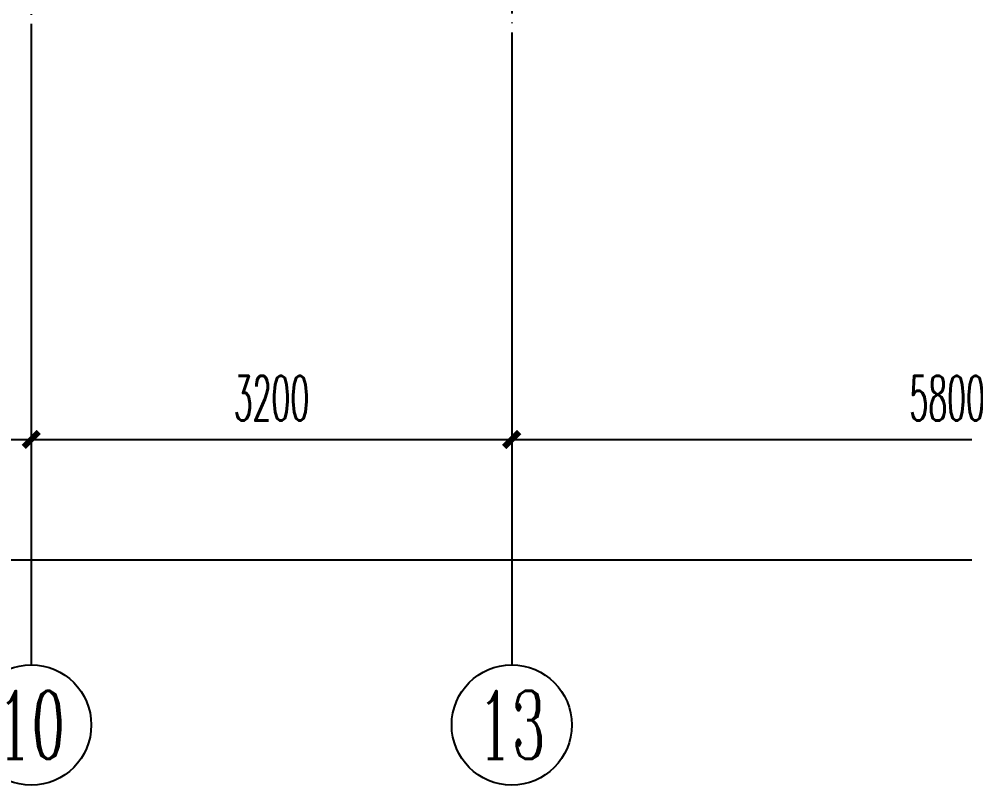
# Model space of a CAD drawing. Extents: x 27938 to 1507990, y 110129 to 923079.
# Drawn here: x 840335 to 846629, y 357024 to 362123 of the extents above; entities that cross this region are included whole.
import ezdxf
from ezdxf.enums import TextEntityAlignment as Align

# ---------------------------------------------------------------- set-up
doc = ezdxf.new("R2010")
doc.units = 0
doc.header["$LTSCALE"] = 1000
doc.header["$MEASUREMENT"] = 0
doc.linetypes.add('DOTE', pattern=[2.42, 2, -0.2, 0.02, -0.2])
for name, color, linetype in [('AXIS', 3, 'Continuous'), ('AXIS_TEXT', 7, 'Continuous'), ('DOTE', 1, 'Continuous')]:
    doc.layers.add(name, color=color, linetype=linetype)
doc.styles.add('_TCH_AXIS', font='COMPLEX', dxfattribs={"bigfont": 'GBCBIG'})
doc.styles.add('_TCH_DIM_T3', font='SIMPLEX.shx', dxfattribs={"width": 0.494118, "bigfont": 'GBCBIG.shx'})
doc.styles.add('COMPLEX', font='COMPLEX')
doc.dimstyles.new('_TCH_ARCH&&100', dxfattribs={"dimtxt": 297.5, "dimasz": 100, "dimexe": 250, "dimexo": 300, "dimgap": 126.25, "dimtad": 1, "dimdec": 0, "dimzin": 0, "dimdsep": 46, "dimtxsty": '_TCH_DIM_T3', "dimblk": 'ARCHTICK', "dimcen": 0.09, "dimclrt": 4, "dimazin": 2, "dimtfac": 1, "dimtdec": 0, "dimtix": 1, "dimtmove": 2, "dimatfit": 3, "dimfxl": 100, "dimtolj": 1, "dimtzin": 0, "dimarcsym": 0})

# ---------------------------------------------------------------- blocks, each defined once
blk = doc.blocks.new('GDGDGDSDA')
at = {"layer": 'DOTE', "color": 0, "linetype": 'DOTE', "ltscale": 0.3}
for p, q in [((435034.6, 370658.3), (435034.8, 359558.3)), ((431834.8, 366358.3), (431834.8, 359558.3))]:
    blk.add_line(p, q, dxfattribs=at)
blk = doc.blocks.new('_ArchTick')
at = {"color": 0, "linetype": 'ByBlock', "const_width": 0.4}
blk.add_lwpolyline([(-0.5, -0.5), (0.5, 0.5)], dxfattribs=at)
blk = doc.blocks.new('*D1115')
at = {"layer": 'AXIS', "color": 0, "lineweight": -2}
for p, q in [((837216.6, 361523.7), (837216.6, 359073.7)), ((840416.6, 361523.7), (840416.6, 359073.7)), ((837216.6, 359323.7), (840416.6, 359323.7))]:
    blk.add_line(p, q, dxfattribs=at)
at = {"layer": 'Defpoints', "color": 0}
for p in [(837216.6, 361823.7), (840416.6, 361823.7), (840416.6, 359323.7)]:
    blk.add_point(p, dxfattribs=at)
at = {"layer": 'AXIS', "color": 0, "lineweight": -2, "xscale": 100, "yscale": 100, "zscale": 100, "rotation": 180}
blk.add_blockref('_ArchTick', (837216.6, 359323.7), dxfattribs=at)
at = {"layer": 'AXIS', "color": 0, "lineweight": -2, "xscale": 100, "yscale": 100, "zscale": 100}
blk.add_blockref('_ArchTick', (840416.6, 359323.7), dxfattribs=at)
at = {"layer": 'AXIS', "color": 4, "insert": (838816.6, 359598.7), "char_height": 297.5, "attachment_point": 5, "style": '_TCH_DIM_T3'}
blk.add_mtext('\\A1;3200', dxfattribs=at)
blk = doc.blocks.new('*D1116')
at = {"layer": 'AXIS', "color": 0, "lineweight": -2}
for p, q in [((840416.6, 361523.7), (840416.6, 359073.7)), ((843616.6, 361523.7), (843616.6, 359073.7)), ((840416.6, 359323.7), (843616.6, 359323.7))]:
    blk.add_line(p, q, dxfattribs=at)
at = {"layer": 'Defpoints', "color": 0}
for p in [(840416.6, 361823.7), (843616.6, 361823.7), (843616.6, 359323.7)]:
    blk.add_point(p, dxfattribs=at)
at = {"layer": 'AXIS', "color": 0, "lineweight": -2, "xscale": 100, "yscale": 100, "zscale": 100, "rotation": 180}
blk.add_blockref('_ArchTick', (840416.6, 359323.7), dxfattribs=at)
at = {"layer": 'AXIS', "color": 0, "lineweight": -2, "xscale": 100, "yscale": 100, "zscale": 100}
blk.add_blockref('_ArchTick', (843616.6, 359323.7), dxfattribs=at)
at = {"layer": 'AXIS', "color": 4, "insert": (842016.6, 359598.7), "char_height": 297.5, "attachment_point": 5, "style": '_TCH_DIM_T3'}
blk.add_mtext('\\A1;3200', dxfattribs=at)
blk = doc.blocks.new('*D1117')
at = {"layer": 'AXIS', "color": 0, "lineweight": -2}
for p, q in [((843616.6, 361523.7), (843616.6, 359073.7)), ((849416.6, 361523.7), (849416.6, 359073.7)), ((843616.6, 359323.7), (849416.6, 359323.7))]:
    blk.add_line(p, q, dxfattribs=at)
at = {"layer": 'Defpoints', "color": 0}
for p in [(843616.6, 361823.7), (849416.6, 361823.7), (849416.6, 359323.7)]:
    blk.add_point(p, dxfattribs=at)
at = {"layer": 'AXIS', "color": 0, "lineweight": -2, "xscale": 100, "yscale": 100, "zscale": 100, "rotation": 180}
blk.add_blockref('_ArchTick', (843616.6, 359323.7), dxfattribs=at)
at = {"layer": 'AXIS', "color": 0, "lineweight": -2, "xscale": 100, "yscale": 100, "zscale": 100}
blk.add_blockref('_ArchTick', (849416.6, 359323.7), dxfattribs=at)
at = {"layer": 'AXIS', "color": 4, "insert": (846516.6, 359598.7), "char_height": 297.5, "attachment_point": 5, "style": '_TCH_DIM_T3'}
blk.add_mtext('\\A1;5800', dxfattribs=at)
blk = doc.blocks.new('*D1119')
at = {"layer": 'AXIS', "color": 0, "lineweight": -2}
for p, q in [((827816.6, 361523.7), (827816.6, 358273.7)), ((878016.6, 361523.7), (878016.6, 358273.7)), ((827816.6, 358523.7), (878016.6, 358523.7))]:
    blk.add_line(p, q, dxfattribs=at)
at = {"layer": 'Defpoints', "color": 0}
for p in [(827816.6, 361823.7), (878016.6, 361823.7), (878016.6, 358523.7)]:
    blk.add_point(p, dxfattribs=at)
at = {"layer": 'AXIS', "color": 0, "lineweight": -2, "xscale": 100, "yscale": 100, "zscale": 100, "rotation": 180}
blk.add_blockref('_ArchTick', (827816.6, 358523.7), dxfattribs=at)
at = {"layer": 'AXIS', "color": 0, "lineweight": -2, "xscale": 100, "yscale": 100, "zscale": 100}
blk.add_blockref('_ArchTick', (878016.6, 358523.7), dxfattribs=at)
at = {"layer": 'AXIS', "color": 4, "insert": (852916.6, 358798.7), "char_height": 297.5, "attachment_point": 5, "style": '_TCH_DIM_T3'}
blk.add_mtext('\\A1;50200', dxfattribs=at)
blk = doc.blocks.new('_AXISO')
at = {"color": 0}
blk.add_circle((0, 0), 0.5, dxfattribs=at)
at = {"layer": 'AXIS_TEXT', "color": 0, "style": 'COMPLEX', "width": 1.041667}
blk.add_attdef('A', text='', height=0.56, dxfattribs=at).set_placement((-0.25, -0.28), (0.25, -0.28), align=Align.FIT)

msp = doc.modelspace()

# ---------------------------------------------------------------- linework, layer by layer
at = {"layer": 'AXIS', "color": 8}
for p, q in [((840416.6, 361823.7), (840416.6, 357823.7)), ((843616.6, 361823.8), (843616.6, 357823.8))]:
    msp.add_line(p, q, dxfattribs=at)

# ---------------------------------------------------------------- block references
ref = msp.add_blockref('_AXISO', (840416.6, 357423.7), dxfattribs=dict(at, xscale=800, yscale=800, zscale=800))
ref.add_attrib('A', '10', dxfattribs={"layer": 'AXIS_TEXT', "color": 8, "ltscale": 0.5, "height": 452.55, "style": '_TCH_AXIS', "width": 0.724138}).set_placement((840190.3, 357197.4), (840642.8, 357197.4), align=Align.FIT)
ref = msp.add_blockref('_AXISO', (843616.6, 357423.8), dxfattribs=dict(at, xscale=800, yscale=800, zscale=800))
ref.add_attrib('A', '13', dxfattribs={"layer": 'AXIS_TEXT', "color": 8, "ltscale": 0.5, "height": 452.55, "style": '_TCH_AXIS', "width": 0.724138}).set_placement((843390.3, 357197.5), (843842.9, 357197.5), align=Align.FIT)
at = {"layer": 'DOTE', "color": 169}
msp.add_blockref('GDGDGDSDA', (408581.8, 2265.4), dxfattribs=at)

# ---------------------------------------------------------------- dimensions: what is measured, and where the dimension line sits
at = {"layer": 'AXIS', "color": 8}
for p1, p2, distance, picture, middle in [((827816.6, 361823.7), (878016.6, 361823.7), -3300, '*D1119', (852916.6, 358798.7)), ((837216.6, 361823.7), (840416.6, 361823.7), -2500, '*D1115', (838816.6, 359598.7)), ((840416.6, 361823.7), (843616.6, 361823.7), -2500, '*D1116', (842016.6, 359598.7)), ((843616.6, 361823.7), (849416.6, 361823.7), -2500, '*D1117', (846516.6, 359598.7))]:
    dim = msp.add_aligned_dim(p1=p1, p2=p2, distance=distance, dimstyle='_TCH_ARCH&&100', dxfattribs=at)
    dim.commit()
    dim.dimension.update_dxf_attribs({"geometry": picture, "text_midpoint": middle})

doc.saveas('drawing.dxf')
